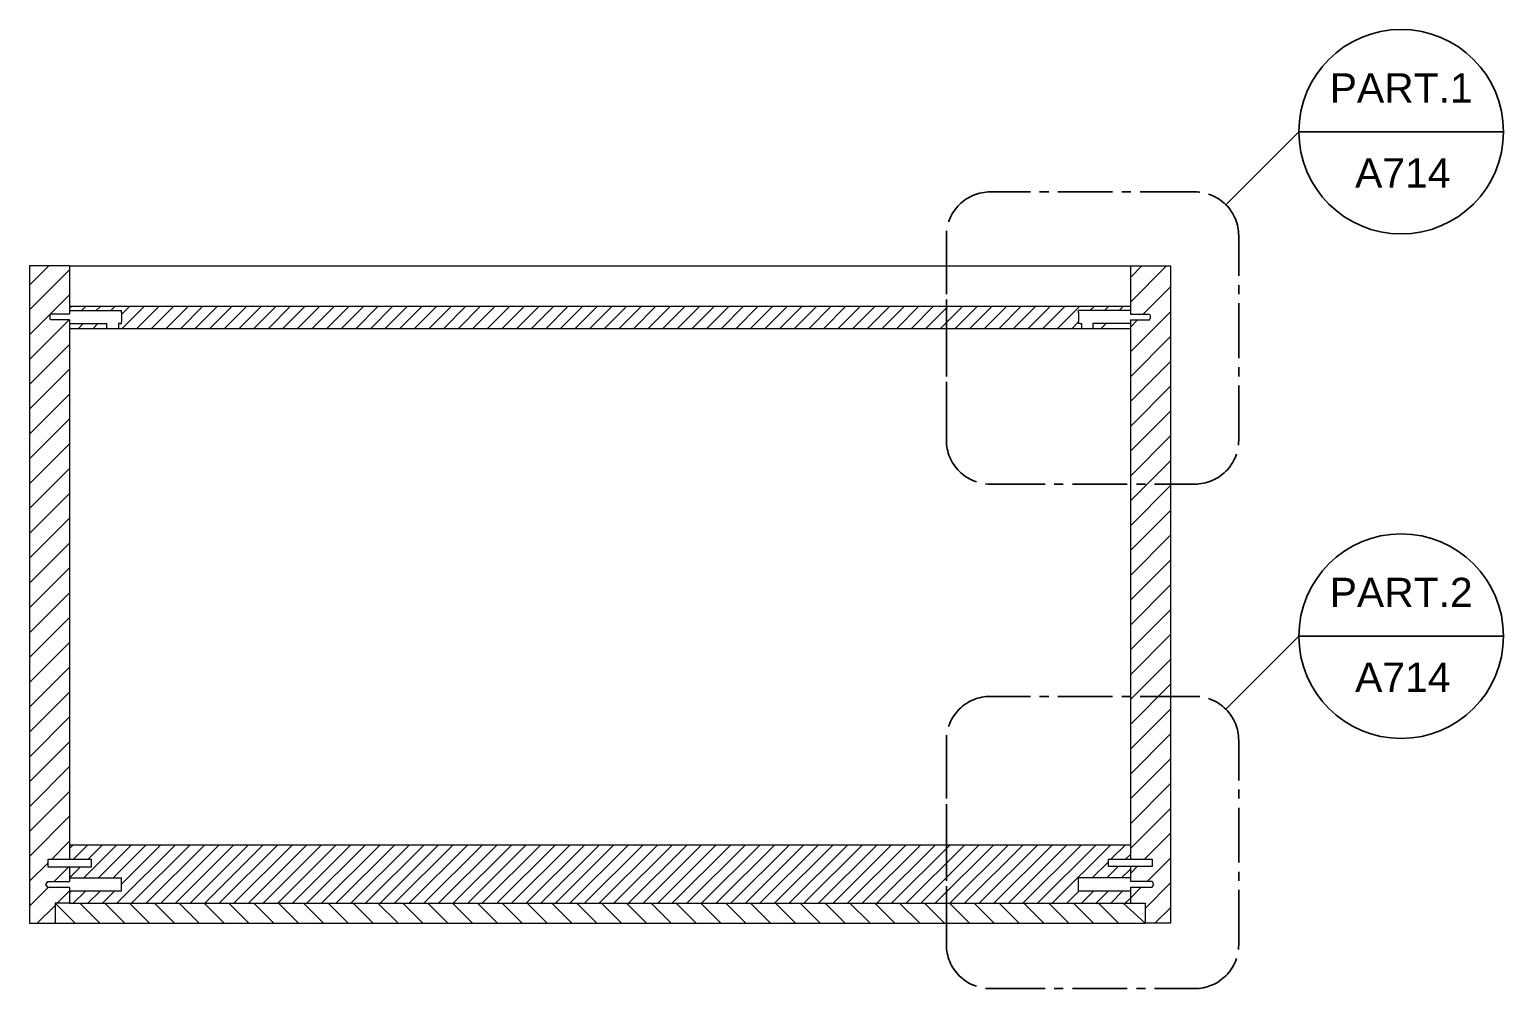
# Model space of a CAD drawing. Header units: millimetres. Extents: x 27 to 920, y -15 to 487.
# Drawn here: x 433.6 to 534.5, y -14.7 to 50.9 of the extents above; entities that cross this region are included whole.
import ezdxf
from ezdxf.enums import TextEntityAlignment as Align

# ---------------------------------------------------------------- set-up
doc = ezdxf.new("R2010")
doc.units = ezdxf.units.MM
doc.linetypes.add('CENTER2', pattern=[1.125, 0.75, -0.125, 0.125, -0.125])
doc.layers.add('A-SECT A-MCUT', color=7, linetype='Continuous', lineweight=35)
doc.layers.add('particolari', color=6, linetype='Continuous')
doc.styles.add('ARIAL', font='arial.ttf')

msp = doc.modelspace()

# ---------------------------------------------------------------- linework, layer by layer
for p, q in [((433.6, 34.73), (433.6, -10.27)), ((436.35, 34.73), (433.6, 34.73)), ((436.35, 34.73), (436.35, 31.43)), ((436.35, 34.73), (508.94, 34.73)), ((508.94, 34.73), (511.68, 34.73)), ((508.94, 34.73), (508.94, 31.43)), ((511.68, 34.73), (511.68, -10.27)), ((508.94, 31.95), (436.35, 31.95)), ((438.9, 31.68), (439.69, 31.68)), ((436.35, 31.03), (436.35, -5.9)), ((436.35, 30.45), (508.94, 30.45)), ((508.94, 31.03), (508.94, -5.89)), ((436.35, -4.9), (508.94, -4.9)), ((508.94, -4.9), (508.94, -5.9)), ((436.35, -6.4), (436.35, -7.42)), ((508.94, -6.39), (508.94, -7.41)), ((508.94, -6.39), (508.94, -7.41)), ((436.35, -7.82), (436.35, -8.9)), ((508.94, -7.81), (508.94, -8.9)), ((508.94, -7.81), (508.94, -8.9)), ((508.94, -7.89), (508.94, -8.14)), ((436.35, -8.9), (435.35, -8.9)), ((435.35, -8.9), (435.35, -10.27)), ((436.35, -8.9), (508.94, -8.9)), ((508.94, -8.9), (509.94, -8.9)), ((509.94, -8.9), (509.94, -10.27)), ((433.6, -10.27), (435.35, -10.27)), ((435.35, -10.27), (509.94, -10.27)), ((511.68, -10.27), (509.94, -10.27))]:
    msp.add_line(p, q)
at = {"color": 175, "linetype": 'Continuous'}
for p, q in [((433.6, 33.41), (434.92, 34.73)), ((433.6, 31.71), (436.35, 34.45)), ((508.94, 33.94), (509.72, 34.73)), ((508.94, 32.24), (511.42, 34.73)), ((435.02, 31.43), (436.35, 32.75)), ((509.82, 31.43), (511.68, 33.29)), ((433.6, 30.01), (435.02, 31.43)), ((436.35, 31.85), (436.45, 31.95)), ((437.17, 31.68), (437.45, 31.95)), ((438.17, 31.68), (438.45, 31.95)), ((439.17, 31.68), (439.45, 31.95)), ((439.9, 31.41), (440.45, 31.95)), ((439.95, 30.45), (441.45, 31.95)), ((440.95, 30.45), (442.45, 31.95)), ((441.95, 30.45), (443.45, 31.95)), ((442.95, 30.45), (444.45, 31.95)), ((443.95, 30.45), (445.45, 31.95)), ((444.95, 30.45), (446.45, 31.95)), ((445.95, 30.45), (447.45, 31.95)), ((446.95, 30.45), (448.45, 31.95)), ((447.95, 30.45), (449.45, 31.95)), ((448.95, 30.45), (450.45, 31.95)), ((449.95, 30.45), (451.45, 31.95)), ((450.95, 30.45), (452.45, 31.95)), ((451.95, 30.45), (453.45, 31.95)), ((452.95, 30.45), (454.45, 31.95)), ((453.95, 30.45), (455.45, 31.95)), ((454.95, 30.45), (456.45, 31.95)), ((455.95, 30.45), (457.45, 31.95)), ((456.95, 30.45), (458.45, 31.95)), ((457.95, 30.45), (459.45, 31.95)), ((458.95, 30.45), (460.45, 31.95)), ((459.95, 30.45), (461.45, 31.95)), ((460.95, 30.45), (462.45, 31.95)), ((461.95, 30.45), (463.45, 31.95)), ((462.95, 30.45), (464.45, 31.95)), ((463.95, 30.45), (465.45, 31.95)), ((464.95, 30.45), (466.45, 31.95)), ((465.95, 30.45), (467.45, 31.95)), ((466.95, 30.45), (468.45, 31.95)), ((467.95, 30.45), (469.45, 31.95)), ((468.95, 30.45), (470.45, 31.95)), ((469.95, 30.45), (471.45, 31.95)), ((470.95, 30.45), (472.45, 31.95)), ((471.95, 30.45), (473.45, 31.95)), ((472.95, 30.45), (474.45, 31.95)), ((473.95, 30.45), (475.45, 31.95)), ((474.95, 30.45), (476.45, 31.95)), ((475.95, 30.45), (477.45, 31.95)), ((476.95, 30.45), (478.45, 31.95)), ((477.95, 30.45), (479.45, 31.95)), ((478.95, 30.45), (480.45, 31.95)), ((479.95, 30.45), (481.45, 31.95)), ((480.95, 30.45), (482.45, 31.95)), ((481.95, 30.45), (483.45, 31.95)), ((482.95, 30.45), (484.45, 31.95)), ((483.95, 30.45), (485.45, 31.95)), ((484.95, 30.45), (486.45, 31.95)), ((485.95, 30.45), (487.45, 31.95)), ((486.95, 30.45), (488.45, 31.95)), ((487.95, 30.45), (489.45, 31.95)), ((488.95, 30.45), (490.45, 31.95)), ((489.95, 30.45), (491.45, 31.95)), ((490.95, 30.45), (492.45, 31.95)), ((491.95, 30.45), (493.45, 31.95)), ((492.95, 30.45), (494.45, 31.95)), ((493.95, 30.45), (495.45, 31.95)), ((494.95, 30.45), (496.45, 31.95)), ((495.95, 30.45), (497.45, 31.95)), ((496.95, 30.45), (498.45, 31.95)), ((497.95, 30.45), (499.45, 31.95)), ((498.95, 30.45), (500.45, 31.95)), ((499.95, 30.45), (501.45, 31.95)), ((500.95, 30.45), (502.45, 31.95)), ((501.95, 30.45), (503.45, 31.95)), ((502.95, 30.45), (504.45, 31.95)), ((503.95, 30.45), (505.45, 31.95)), ((506.17, 31.68), (506.45, 31.95)), ((507.17, 31.68), (507.45, 31.95)), ((508.17, 31.68), (508.45, 31.95)), ((508.94, 28.84), (511.68, 31.59)), ((433.6, 28.31), (436.32, 31.03)), ((436.35, 30.76), (436.36, 30.78)), ((436.95, 30.45), (437.27, 30.78)), ((437.95, 30.45), (438.27, 30.78)), ((504.95, 30.45), (505.38, 30.89)), ((506.95, 30.45), (507.27, 30.78)), ((508.94, 30.76), (508.93, 30.78)), ((508.94, 31.02), (508.94, 31.03)), ((508.94, 30.54), (509.42, 31.03)), ((433.6, 26.61), (436.35, 29.35)), ((508.94, 27.14), (511.68, 29.89)), ((433.6, 24.91), (436.35, 27.65)), ((508.94, 25.44), (511.68, 28.19)), ((508.94, 23.74), (511.68, 26.49)), ((433.6, 23.21), (436.35, 25.95)), ((433.6, 21.51), (436.35, 24.25)), ((508.94, 22.04), (511.68, 24.79)), ((433.6, 19.81), (436.35, 22.55)), ((508.94, 20.34), (511.68, 23.09)), ((508.94, 18.64), (511.68, 21.39)), ((433.6, 18.11), (436.35, 20.85)), ((508.94, 16.94), (511.68, 19.69)), ((433.6, 16.41), (436.35, 19.15)), ((433.6, 14.71), (436.35, 17.45)), ((508.94, 15.24), (511.68, 17.99)), ((508.94, 13.54), (511.68, 16.29)), ((433.6, 13.01), (436.35, 15.75)), ((508.94, 11.84), (511.68, 14.59)), ((433.6, 11.31), (436.35, 14.05)), ((433.6, 9.61), (436.35, 12.35)), ((508.94, 10.14), (511.68, 12.89)), ((508.94, 8.44), (511.68, 11.19)), ((433.6, 7.91), (436.35, 10.65)), ((508.94, 6.74), (511.68, 9.49)), ((433.6, 6.21), (436.35, 8.95)), ((433.6, 4.51), (436.35, 7.25)), ((508.94, 5.04), (511.68, 7.79)), ((508.94, 3.34), (511.68, 6.09)), ((433.6, 2.81), (436.35, 5.55)), ((508.94, 1.64), (511.68, 4.39)), ((433.6, 1.11), (436.35, 3.85)), ((433.6, -0.59), (436.35, 2.15)), ((508.94, -0.06), (511.68, 2.69)), ((433.6, -2.29), (436.35, 0.45)), ((508.94, -1.76), (511.68, 0.99)), ((508.94, -3.46), (511.68, -0.71)), ((433.6, -3.99), (436.35, -1.25)), ((433.6, -5.69), (436.35, -2.95)), ((508.94, -5.16), (511.68, -2.41)), ((435.1, -5.9), (436.35, -4.65)), ((436.35, -5.15), (436.59, -4.9)), ((436.6, -5.9), (437.59, -4.9)), ((437.33, -7.17), (439.59, -4.9)), ((437.6, -5.9), (438.59, -4.9)), ((438.33, -7.17), (440.59, -4.9)), ((439.33, -7.17), (441.59, -4.9)), ((439.59, -8.9), (443.59, -4.9)), ((439.9, -7.59), (442.59, -4.9)), ((440.59, -8.9), (444.59, -4.9)), ((441.59, -8.9), (445.59, -4.9)), ((442.59, -8.9), (446.59, -4.9)), ((443.59, -8.9), (447.59, -4.9)), ((444.59, -8.9), (448.59, -4.9)), ((445.59, -8.9), (449.59, -4.9)), ((446.59, -8.9), (450.59, -4.9)), ((447.59, -8.9), (451.59, -4.9)), ((448.59, -8.9), (452.59, -4.9)), ((449.59, -8.9), (453.59, -4.9)), ((450.59, -8.9), (454.59, -4.9)), ((451.59, -8.9), (455.59, -4.9)), ((452.59, -8.9), (456.59, -4.9)), ((453.59, -8.9), (457.59, -4.9)), ((454.59, -8.9), (458.6, -4.9)), ((455.59, -8.9), (459.6, -4.9)), ((456.59, -8.9), (460.6, -4.9)), ((457.59, -8.9), (461.6, -4.9)), ((458.59, -8.9), (462.6, -4.9)), ((459.59, -8.9), (463.6, -4.9)), ((460.59, -8.9), (464.6, -4.9)), ((461.59, -8.9), (465.6, -4.9)), ((462.59, -8.9), (466.6, -4.9)), ((463.59, -8.9), (467.6, -4.9)), ((464.59, -8.9), (468.6, -4.9)), ((465.59, -8.9), (469.6, -4.9)), ((466.59, -8.9), (470.6, -4.9)), ((467.59, -8.9), (471.6, -4.9)), ((468.59, -8.9), (472.6, -4.9)), ((469.59, -8.9), (473.6, -4.9)), ((470.59, -8.9), (474.6, -4.9)), ((471.59, -8.9), (475.6, -4.9)), ((472.59, -8.9), (476.6, -4.9)), ((473.59, -8.9), (477.6, -4.9)), ((474.59, -8.9), (478.6, -4.9)), ((475.59, -8.9), (479.6, -4.9)), ((476.59, -8.9), (480.6, -4.9)), ((477.59, -8.9), (481.6, -4.9)), ((478.59, -8.9), (482.6, -4.9)), ((479.59, -8.9), (483.6, -4.9)), ((480.59, -8.9), (484.6, -4.9)), ((481.59, -8.9), (485.6, -4.9)), ((482.59, -8.9), (486.6, -4.9)), ((483.59, -8.9), (487.6, -4.9)), ((484.59, -8.9), (488.6, -4.9)), ((485.59, -8.9), (489.6, -4.9)), ((486.59, -8.9), (490.6, -4.9)), ((487.59, -8.9), (491.6, -4.9)), ((488.59, -8.9), (492.6, -4.9)), ((489.59, -8.9), (493.6, -4.9)), ((490.59, -8.9), (494.6, -4.9)), ((491.59, -8.9), (495.6, -4.9)), ((492.59, -8.9), (496.6, -4.9)), ((493.59, -8.9), (497.6, -4.9)), ((494.59, -8.9), (498.6, -4.9)), ((495.59, -8.9), (499.6, -4.9)), ((496.59, -8.9), (500.6, -4.9)), ((497.59, -8.9), (501.6, -4.9)), ((498.59, -8.9), (502.6, -4.9)), ((499.59, -8.9), (503.6, -4.9)), ((500.59, -8.9), (504.6, -4.9)), ((501.59, -8.9), (505.6, -4.9)), ((502.59, -8.9), (506.6, -4.9)), ((503.59, -8.9), (507.6, -4.9)), ((507.6, -5.89), (508.6, -4.9)), ((509.9, -5.89), (511.68, -4.11)), ((508.6, -5.89), (508.94, -5.56)), ((510.08, -7.41), (511.68, -5.81)), ((433.6, -7.39), (434.85, -6.15)), ((435.28, -7.42), (436.3, -6.4)), ((436.35, -7.15), (437.1, -6.4)), ((506.33, -7.16), (507.44, -6.06)), ((507.33, -7.16), (508.1, -6.39)), ((508.33, -7.16), (508.94, -6.56)), ((508.94, -6.86), (509.4, -6.39)), ((433.6, -9.09), (434.88, -7.82)), ((435.49, -8.9), (436.35, -8.05)), ((436.35, -8.15), (436.43, -8.07)), ((436.59, -8.9), (437.43, -8.07)), ((437.59, -8.9), (438.43, -8.07)), ((438.59, -8.9), (439.43, -8.07)), ((504.59, -8.9), (505.43, -8.06)), ((505.59, -8.9), (506.43, -8.06)), ((506.59, -8.9), (507.43, -8.06)), ((507.59, -8.9), (508.43, -8.06)), ((508.94, -8.56), (509.68, -7.81)), ((509.94, -9.26), (511.68, -7.51)), ((434.12, -10.27), (435.35, -9.05)), ((436.72, -10.27), (435.35, -8.9)), ((438.42, -10.27), (437.05, -8.9)), ((440.12, -10.27), (438.75, -8.9)), ((441.82, -10.27), (440.45, -8.9)), ((443.52, -10.27), (442.15, -8.9)), ((445.22, -10.27), (443.85, -8.9)), ((446.92, -10.27), (445.55, -8.9)), ((448.62, -10.27), (447.25, -8.9)), ((450.32, -10.27), (448.95, -8.9)), ((452.02, -10.27), (450.65, -8.9)), ((453.72, -10.27), (452.35, -8.9)), ((455.42, -10.27), (454.05, -8.9)), ((457.12, -10.27), (455.75, -8.9)), ((458.82, -10.27), (457.45, -8.9)), ((460.52, -10.27), (459.15, -8.9)), ((462.22, -10.27), (460.85, -8.9)), ((463.92, -10.27), (462.55, -8.9)), ((465.62, -10.27), (464.25, -8.9)), ((467.32, -10.27), (465.95, -8.9)), ((469.02, -10.27), (467.65, -8.9)), ((470.72, -10.27), (469.35, -8.9)), ((472.42, -10.27), (471.05, -8.9)), ((474.12, -10.27), (472.75, -8.9)), ((475.82, -10.27), (474.45, -8.9)), ((477.52, -10.27), (476.15, -8.9)), ((479.22, -10.27), (477.85, -8.9)), ((480.92, -10.27), (479.55, -8.9)), ((482.62, -10.27), (481.25, -8.9)), ((484.32, -10.27), (482.95, -8.9)), ((486.02, -10.27), (484.65, -8.9)), ((487.72, -10.27), (486.35, -8.9)), ((489.42, -10.27), (488.05, -8.9)), ((491.12, -10.27), (489.75, -8.9)), ((492.82, -10.27), (491.45, -8.9)), ((494.52, -10.27), (493.15, -8.9)), ((496.22, -10.27), (494.85, -8.9)), ((497.92, -10.27), (496.55, -8.9)), ((499.62, -10.27), (498.25, -8.9)), ((501.32, -10.27), (499.95, -8.9)), ((503.02, -10.27), (501.65, -8.9)), ((504.72, -10.27), (503.35, -8.9)), ((506.42, -10.27), (505.05, -8.9)), ((508.12, -10.27), (506.75, -8.9)), ((509.94, -10.27), (508.45, -8.9)), ((508.59, -8.9), (508.94, -8.56)), ((510.62, -10.27), (511.68, -9.21))]:
    msp.add_line(p, q, dxfattribs=at)
at = {"layer": 'A-SECT A-MCUT'}
for p, q in [((520.47, 43.91), (515.47, 38.91)), ((520.47, 43.91), (534.47, 43.91)), ((520.47, 9.38), (515.47, 4.38)), ((520.47, 9.38), (534.47, 9.38))]:
    msp.add_line(p, q, dxfattribs=at)
at = {"layer": 'A-SECT A-MCUT', "linetype": 'CENTER2', "ltscale": 5}
for points in [[(496.35, 22.79, 0.414214), (499.35, 19.79), (513.35, 19.79, 0.414214), (516.35, 22.79), (516.35, 36.79, 0.414214), (513.35, 39.79), (499.35, 39.79, 0.414214), (496.35, 36.79), (496.35, 22.79), (496.35, 36.79)], [(496.35, -11.74, 0.414214), (499.35, -14.74), (513.35, -14.74, 0.414214), (516.35, -11.74), (516.35, 2.26, 0.414214), (513.35, 5.26), (499.35, 5.26, 0.414214), (496.35, 2.26), (496.35, -11.74), (496.35, 2.26)]]:
    msp.add_lwpolyline(points, format="xyb", dxfattribs=at)
at = {"layer": 'A-SECT A-MCUT'}
for centre in [(527.47, 43.91), (527.47, 9.38)]:
    msp.add_circle(centre, 7, dxfattribs=at)
at = {"layer": 'particolari'}
for p, q in [((434.99, 31.33), (435.05, 31.43)), ((434.99, 31.33), (434.99, 31.13)), ((436.35, 31.43), (435.05, 31.43)), ((436.35, 31.68), (438.9, 31.68)), ((436.35, 31.68), (439.9, 31.68)), ((439.9, 31.53), (439.9, 31.68)), ((439.9, 31.53), (439.9, 30.93)), ((505.6, 31.68), (505.38, 31.68)), ((508.94, 31.68), (505.38, 31.68)), ((505.38, 31.53), (505.38, 31.68)), ((505.38, 31.53), (505.38, 30.93)), ((506.38, 31.68), (505.6, 31.68)), ((508.94, 31.43), (510.24, 31.43)), ((510.24, 31.43), (510.29, 31.33)), ((510.29, 31.33), (510.29, 31.13)), ((435.05, 31.03), (434.99, 31.13)), ((436.35, 31.03), (435.05, 31.03)), ((436.35, 30.78), (438.9, 30.78)), ((438.9, 30.45), (438.9, 30.78)), ((439.79, 30.78), (439.69, 30.78)), ((439.69, 30.78), (439.69, 30.78)), ((439.69, 30.78), (439.69, 30.45)), ((439.79, 30.78), (439.9, 30.78)), ((439.9, 30.78), (439.9, 30.93)), ((505.38, 30.78), (505.38, 30.93)), ((505.5, 30.78), (505.38, 30.78)), ((505.5, 30.78), (505.6, 30.78)), ((505.6, 30.78), (505.6, 30.78)), ((505.6, 30.78), (505.6, 30.45)), ((508.94, 30.78), (506.38, 30.78)), ((506.38, 30.78), (506.38, 30.45)), ((508.94, 31.03), (510.24, 31.03)), ((510.24, 31.03), (510.29, 31.13)), ((434.73, -7.62), (434.85, -7.42)), ((434.85, -7.82), (434.73, -7.62)), ((434.85, -7.42), (436.35, -7.42)), ((436.35, -7.82), (434.85, -7.82)), ((436.35, -7.17), (438.9, -7.17)), ((439.9, -8.07), (436.35, -8.07)), ((438.9, -7.17), (439.69, -7.17)), ((439.69, -7.17), (439.9, -7.17)), ((439.9, -8.07), (439.9, -7.17)), ((505.6, -7.16), (505.38, -7.16)), ((505.38, -8.06), (505.38, -7.16)), ((505.38, -8.06), (508.94, -8.06)), ((506.38, -7.16), (505.6, -7.16)), ((508.94, -7.16), (506.38, -7.16)), ((510.44, -7.41), (508.94, -7.41)), ((508.94, -7.81), (510.44, -7.81)), ((510.55, -7.61), (510.44, -7.41)), ((510.44, -7.81), (510.55, -7.61))]:
    msp.add_line(p, q, dxfattribs=at)
for points in [[(434.95, -6.4), (436.85, -6.4), (437.75, -6.4), (437.85, -6.4), (437.85, -6.3), (437.85, -6), (437.85, -5.9), (437.75, -5.9), (434.95, -5.9), (434.85, -5.9), (434.85, -6), (434.85, -6.3), (434.85, -6.4)], [(510.34, -6.39), (508.44, -6.39), (507.54, -6.39), (507.44, -6.39), (507.44, -6.29), (507.44, -5.99), (507.44, -5.89), (507.54, -5.89), (510.34, -5.89), (510.44, -5.89), (510.44, -5.99), (510.44, -6.29), (510.44, -6.39)]]:
    msp.add_lwpolyline(points, close=True, dxfattribs=at)

# ---------------------------------------------------------------- texts
at = {"style": 'ARIAL'}
for tag, p in [('PART.1', (527.47, 47.91)), ('PART.2', (527.47, 13.38))]:
    msp.add_attdef(tag, text='1', height=2, dxfattribs=at).set_placement(p, align=Align.TOP_CENTER)
for p in [(524.32, 40.09), (524.32, 5.57)]:
    msp.add_attdef('A714', p, '', height=2, dxfattribs=at)

doc.saveas('drawing.dxf')
